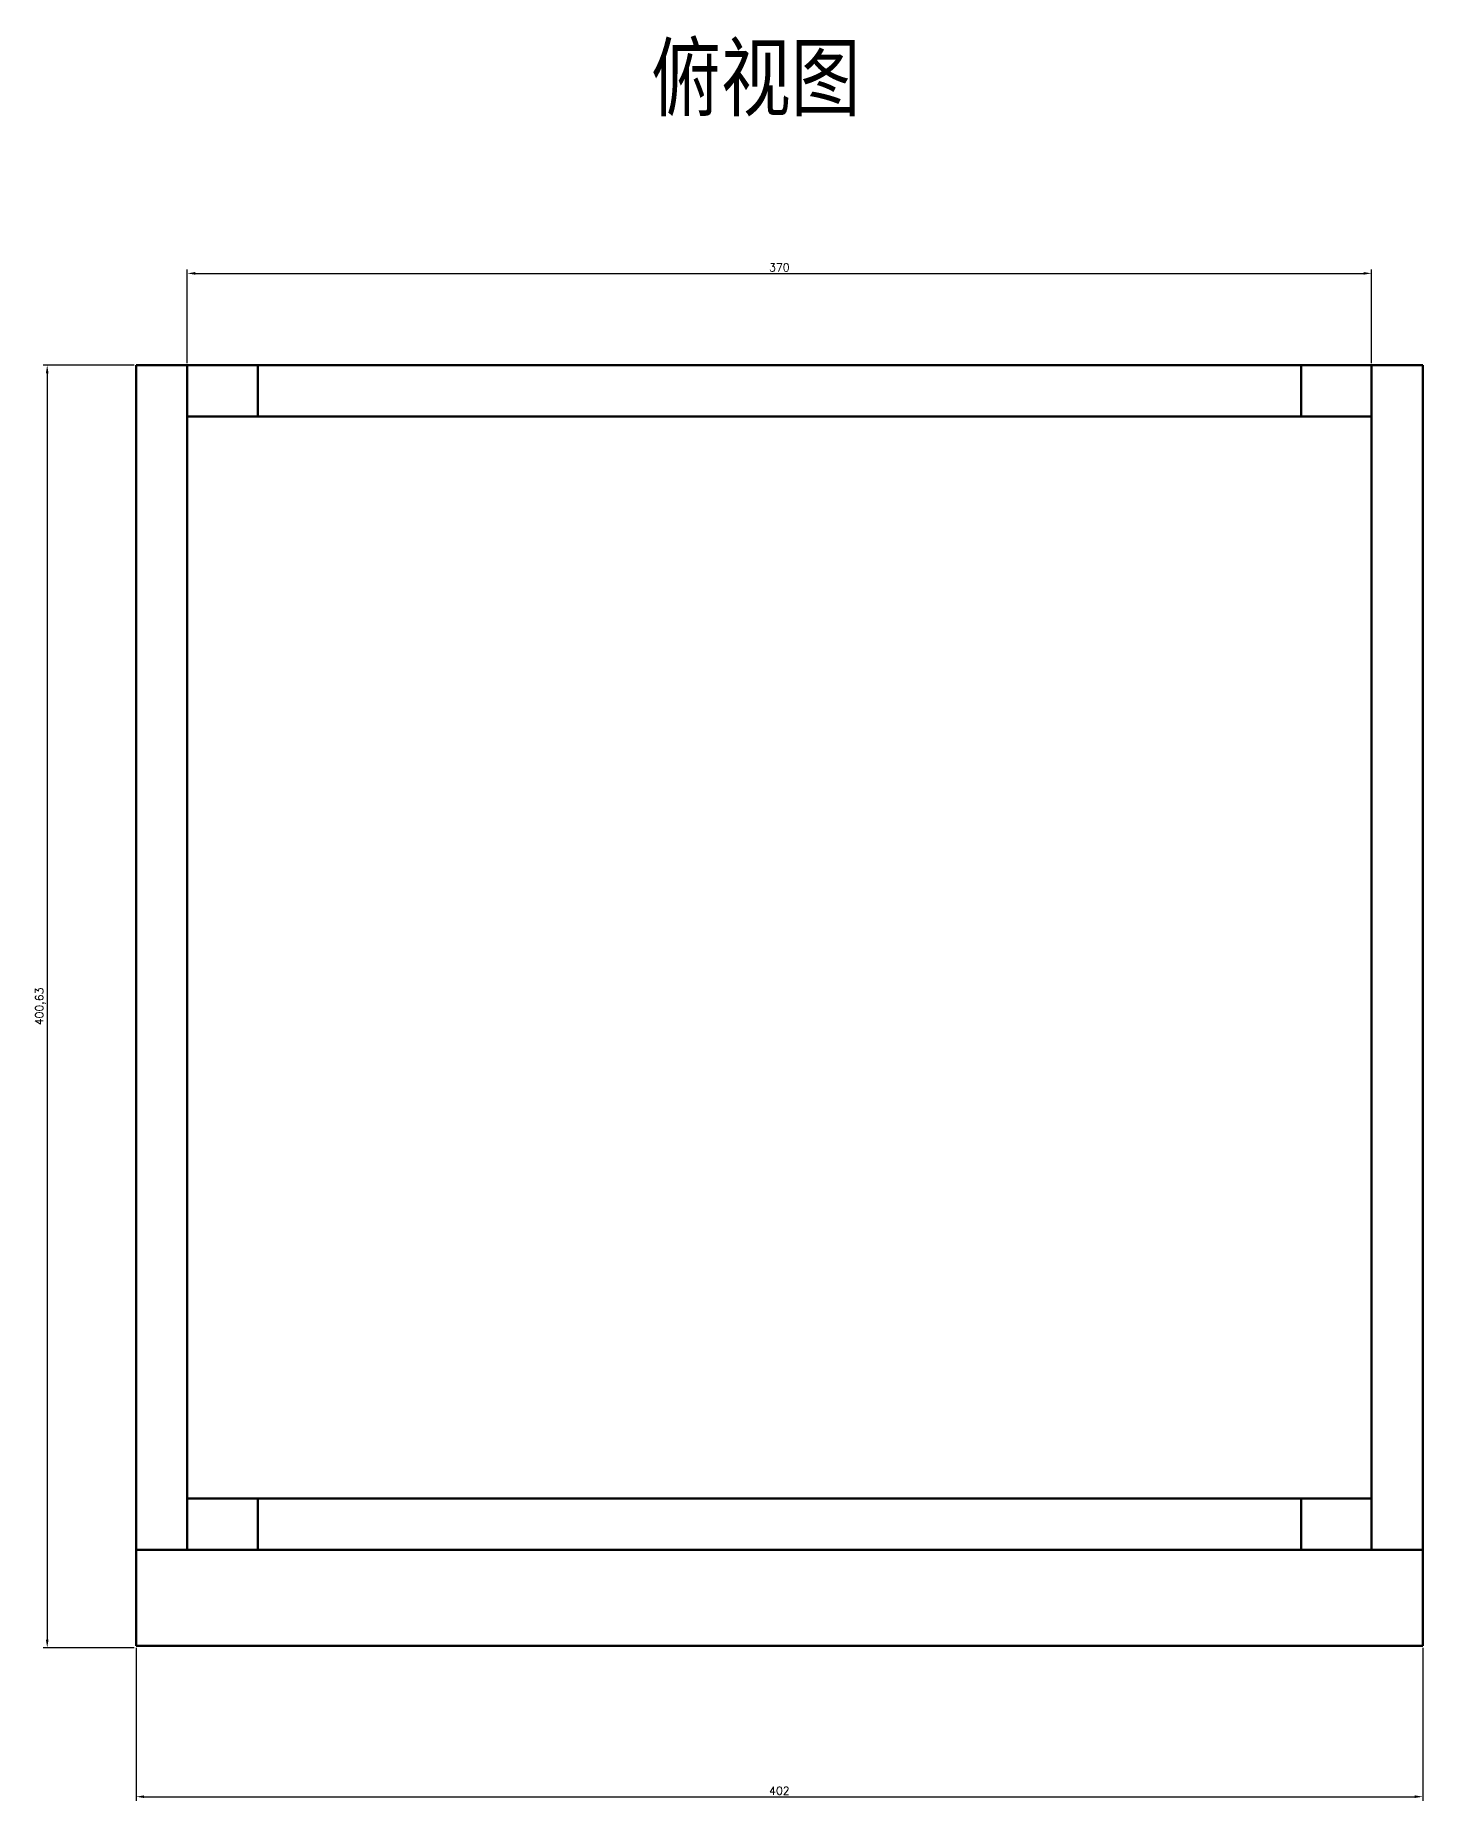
# Model space of a CAD drawing. Header units: millimetres. Extents: x 351 to 2235, y -675 to 500.
# Drawn here: x 372 to 805, y -675 to -124 of the extents above; entities that cross this region are included whole.
import ezdxf

# ---------------------------------------------------------------- set-up
doc = ezdxf.new("R2010")
doc.units = ezdxf.units.MM
doc.header["$LTSCALE"] = 0.38
doc.layers.add('细实线', color=7, linetype='Continuous', lineweight=20)
doc.styles.get("Standard").update_dxf_attribs({"font": 'txt', "bigfont": 'gbcbig.shx'})
doc.styles.add('工程图中的汉字', font='simfang.ttf', dxfattribs={"width": 0.8})
doc.dimstyles.new('ISO-25', dxfattribs={"dimtxt": 2.5, "dimasz": 2.5, "dimexe": 1.25, "dimexo": 0.625, "dimtad": 1, "dimtxsty": 'Standard', "dimcen": 2.5, "dimadec": 0, "dimazin": 0, "dimtfac": 1, "dimtmove": 0, "dimatfit": 3, "dimfxl": 1, "dimarcsym": 0})

# ---------------------------------------------------------------- blocks, each defined once
blk = doc.blocks.new('*D21')
at = {"layer": 'Defpoints', "color": 0, "lineweight": 20}
for p in [(403.2, -627.08), (805.2, -627.08), (805.2, -674.22)]:
    blk.add_point(p, dxfattribs=at)
at = {"layer": '细实线', "color": 0, "lineweight": -2}
for p, q in [((403.2, -627.7), (403.2, -675.47)), ((805.2, -627.7), (805.2, -675.47)), ((405.7, -674.22), (802.7, -674.22))]:
    blk.add_line(p, q, dxfattribs=at)
at = {"layer": '细实线', "color": 0, "lineweight": 20}
for points in [[(405.7, -673.8), (405.7, -674.63), (403.2, -674.22)], [(802.7, -673.8), (802.7, -674.63), (805.2, -674.22)]]:
    blk.add_solid(points, dxfattribs=at)
at = {"layer": '细实线', "color": 0, "lineweight": 20, "insert": (604.2, -672.34), "char_height": 2.5, "attachment_point": 5}
blk.add_mtext('402', dxfattribs=at)
blk = doc.blocks.new('*D22')
at = {"layer": 'Defpoints', "color": 0, "lineweight": 20}
for p in [(403.2, -227.08), (375.44, -627.7), (403.2, -627.7)]:
    blk.add_point(p, dxfattribs=at)
at = {"layer": '细实线', "color": 0, "lineweight": -2}
for p, q in [((402.57, -227.08), (374.19, -227.08)), ((375.44, -229.58), (375.44, -625.2)), ((402.57, -627.7), (374.19, -627.7))]:
    blk.add_line(p, q, dxfattribs=at)
at = {"layer": '细实线', "color": 0, "lineweight": 20}
for points in [[(375.02, -229.58), (375.85, -229.58), (375.44, -227.08)], [(375.02, -625.2), (375.85, -625.2), (375.44, -627.7)]]:
    blk.add_solid(points, dxfattribs=at)
at = {"layer": '细实线', "color": 0, "lineweight": 20, "insert": (373.35, -427.39), "char_height": 2.5, "attachment_point": 5, "rotation": 90}
blk.add_mtext('400,63', dxfattribs=at)
blk = doc.blocks.new('*D23')
at = {"layer": 'Defpoints', "color": 0, "lineweight": 20}
for p in [(789.2, -198.41), (419.2, -227.08), (789.2, -227.08)]:
    blk.add_point(p, dxfattribs=at)
at = {"layer": '细实线', "color": 0, "lineweight": -2}
for p, q in [((419.2, -226.45), (419.2, -197.16)), ((421.7, -198.41), (786.7, -198.41)), ((789.2, -226.45), (789.2, -197.16))]:
    blk.add_line(p, q, dxfattribs=at)
at = {"layer": '细实线', "color": 0, "lineweight": 20}
for points in [[(421.7, -197.99), (421.7, -198.83), (419.2, -198.41)], [(786.7, -197.99), (786.7, -198.83), (789.2, -198.41)]]:
    blk.add_solid(points, dxfattribs=at)
at = {"layer": '细实线', "color": 0, "lineweight": 20, "insert": (604.2, -196.54), "char_height": 2.5, "attachment_point": 5}
blk.add_mtext('370', dxfattribs=at)

msp = doc.modelspace()

# ---------------------------------------------------------------- linework, layer by layer
at = {"layer": '细实线', "lineweight": 50}
for p, q in [((403.196, -227.077), (403.196, -627.077)), ((805.196, -227.077), (403.196, -227.077)), ((419.196, -227.077), (419.196, -597.077)), ((441.196, -227.077), (441.196, -243.077)), ((767.196, -227.077), (767.196, -243.077)), ((789.196, -227.077), (789.196, -597.077)), ((805.196, -627.077), (805.196, -227.077)), ((419.196, -243.077), (789.196, -243.077)), ((419.196, -581.077), (789.196, -581.077)), ((441.196, -597.077), (441.196, -581.077)), ((767.196, -597.077), (767.196, -581.077)), ((403.196, -597.077), (805.196, -597.077)), ((403.196, -627.077), (805.196, -627.077))]:
    msp.add_line(p, q, dxfattribs=at)

# ---------------------------------------------------------------- texts
at = {"layer": '细实线', "lineweight": 20, "insert": (564.094, -127.182), "char_height": 20, "attachment_point": 1, "style": '工程图中的汉字'}
msp.add_mtext_dynamic_manual_height_columns('俯视图', width=85.97034, gutter_width=27.735, heights=[0], dxfattribs=at)

# ---------------------------------------------------------------- dimensions: what is measured, and where the dimension line sits
at = {"layer": '细实线', "lineweight": 20}
for base, p1, p2, picture, middle in [((789.196, -198.411), (419.196, -227.077), (789.196, -227.077), '*D23', (604.196, -196.536)), ((805.196, -674.218), (403.196, -627.077), (805.196, -627.077), '*D21', (604.196, -672.343))]:
    dim = msp.add_linear_dim(base=base, p1=p1, p2=p2, dimstyle='ISO-25', dxfattribs=at)
    dim.commit()
    dim.dimension.update_dxf_attribs({"geometry": picture, "text_midpoint": middle})
dim = msp.add_linear_dim(base=(375.437325493, -627.702329167), p1=(403.196362851, -227.077329167), p2=(403.196362851, -627.702329167), angle=90, dimstyle='ISO-25', dxfattribs=at)
dim.commit()
dim.dimension.update_dxf_attribs({"geometry": '*D22', "text_midpoint": (373.35399216, -427.389829167)})

doc.saveas('drawing.dxf')
